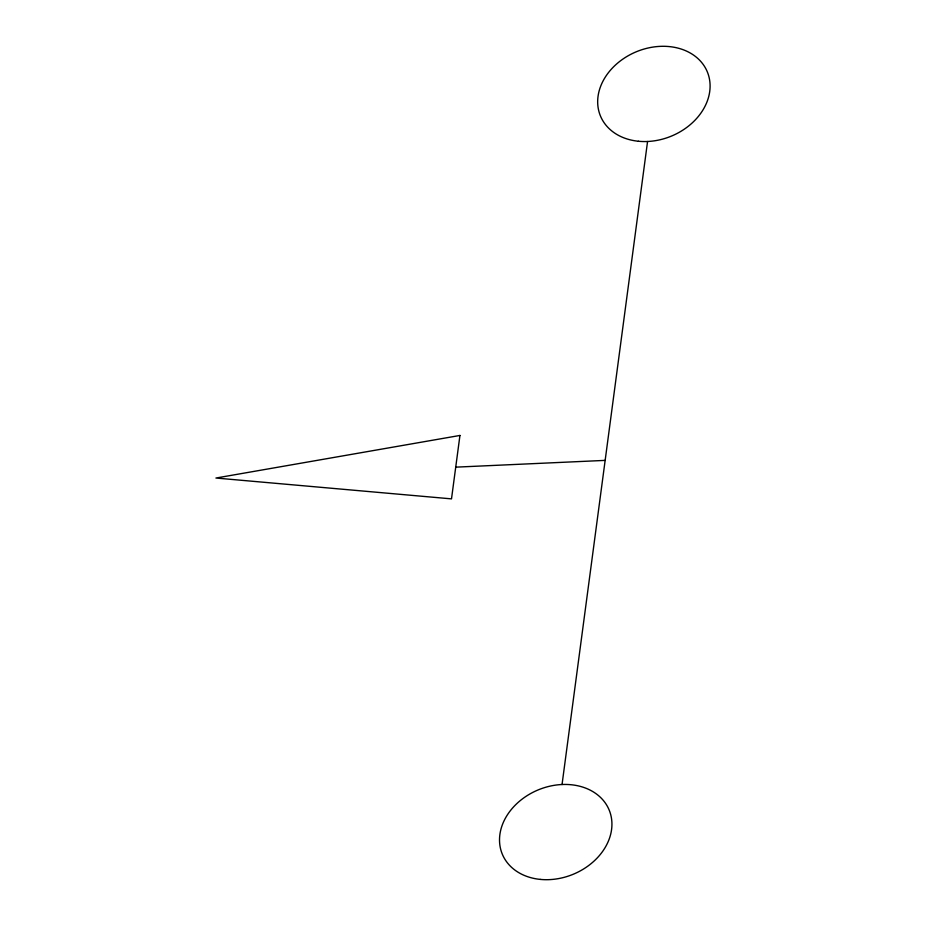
<?xml version="1.0" encoding="UTF-8"?>
<svg xmlns="http://www.w3.org/2000/svg" width="926" height="926" viewBox="0 0 926 926"><rect width="100%" height="100%" fill="white"/><g stroke="black" fill="none" stroke-linecap="round" stroke-linejoin="round"><path stroke-width="1.39" d="M562.047 784.507L647.563 141.493M455.719 467.155L605.153 460.384M459.944 435.451L451.506 498.871L215.932 478.036L459.944 435.451M638.384 141.25A57.806 45.675 -22.4 0 0 708.425 74.925A57.806 45.675 -22.4 0 0 614.841 65.596A57.806 45.675 -22.4 0 0 638.384 141.25M540.228 879.399A57.806 45.675 -22.4 0 0 610.269 813.086A57.806 45.675 -22.4 0 0 516.685 803.745A57.806 45.675 -22.4 0 0 540.228 879.399"/></g></svg>
